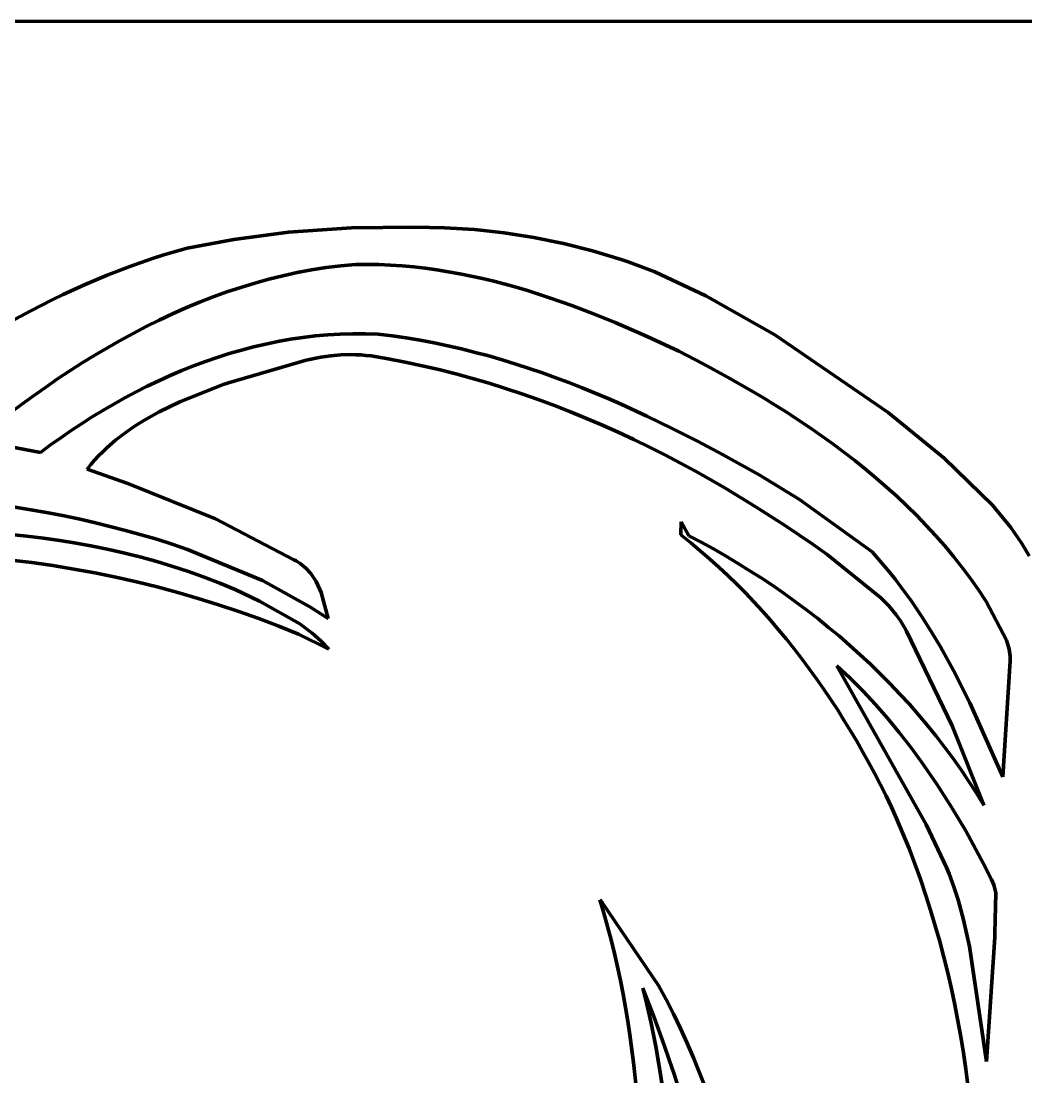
# Model space of a CAD drawing. Header units: millimetres. Extents: x 0 to 12, y 0 to 9.
# Drawn here: x 7.046 to 8.952, y 7.027 to 9.028 of the extents above; entities that cross this region are included whole.
import ezdxf

# ---------------------------------------------------------------- set-up
doc = ezdxf.new("R2010")
doc.units = ezdxf.units.MM
doc.layers.add('color#030303ff', color=7, linetype='CONTINUOUS', lineweight=100)
doc.layers.add('color#ffffffff', color=7, linetype='CONTINUOUS', lineweight=100)

msp = doc.modelspace()

# ---------------------------------------------------------------- linework, layer by layer
at = {"layer": 'color#030303ff'}
for p, q in [((7.4491, 8.6141), (7.5529, 8.6275)), ((7.5529, 8.6275), (7.6722, 8.6357)), ((7.6722, 8.6357), (7.7919, 8.6369)), ((7.7919, 8.6369), (7.8488, 8.6362)), ((7.8488, 8.6362), (7.9057, 8.6328)), ((7.9057, 8.6328), (7.9622, 8.6266)), ((7.9622, 8.6266), (8.0185, 8.6177)), ((7.3609, 8.5975), (7.4491, 8.6141)), ((8.0185, 8.6177), (8.0743, 8.6062)), ((8.0743, 8.6062), (8.1295, 8.5922)), ((7.3168, 8.5847), (7.3388, 8.5913)), ((7.3388, 8.5913), (7.3609, 8.5975)), ((8.1295, 8.5922), (8.184, 8.5758)), ((7.2519, 8.5627), (7.2734, 8.5704)), ((7.2734, 8.5704), (7.2951, 8.5778)), ((7.2951, 8.5778), (7.3168, 8.5847)), ((7.6801, 8.5665), (7.6522, 8.5639)), ((7.7023, 8.5666), (7.6801, 8.5665)), ((7.7245, 8.5662), (7.7023, 8.5666)), ((7.7466, 8.5652), (7.7245, 8.5662)), ((8.184, 8.5758), (8.1975, 8.5713)), ((8.1975, 8.5713), (8.2478, 8.5527)), ((7.1882, 8.5374), (7.2093, 8.5462)), ((7.2093, 8.5462), (7.2305, 8.5546)), ((7.2305, 8.5546), (7.2519, 8.5627)), ((7.5696, 8.5511), (7.5425, 8.5452)), ((7.5969, 8.5562), (7.5696, 8.5511)), ((7.6244, 8.5605), (7.5969, 8.5562)), ((7.6522, 8.5639), (7.6244, 8.5605)), ((7.7686, 8.5637), (7.7466, 8.5652)), ((7.7906, 8.5617), (7.7686, 8.5637)), ((7.8125, 8.5592), (7.7906, 8.5617)), ((7.8343, 8.5562), (7.8125, 8.5592)), ((7.8561, 8.5528), (7.8343, 8.5562)), ((7.8777, 8.5489), (7.8561, 8.5528)), ((7.8993, 8.5445), (7.8777, 8.5489)), ((8.2478, 8.5527), (8.3447, 8.5072)), ((7.1464, 8.519), (7.1672, 8.5284)), ((7.1672, 8.5284), (7.1882, 8.5374)), ((7.4889, 8.5312), (7.4624, 8.5231)), ((7.5156, 8.5386), (7.4889, 8.5312)), ((7.5425, 8.5452), (7.5156, 8.5386)), ((7.9209, 8.5398), (7.8993, 8.5445)), ((7.9423, 8.5347), (7.9209, 8.5398)), ((7.9637, 8.5291), (7.9423, 8.5347)), ((7.985, 8.5232), (7.9637, 8.5291)), ((7.1051, 8.4994), (7.1257, 8.5093)), ((7.1257, 8.5093), (7.1464, 8.519)), ((7.4361, 8.5144), (7.4101, 8.5049)), ((7.4624, 8.5231), (7.4361, 8.5144)), ((8.0062, 8.517), (7.985, 8.5232)), ((8.0273, 8.5104), (8.0062, 8.517)), ((8.0483, 8.5035), (8.0273, 8.5104)), ((8.3447, 8.5072), (8.4752, 8.4331)), ((7.0643, 8.4787), (7.1051, 8.4994)), ((7.3842, 8.4949), (7.3586, 8.4842)), ((7.4101, 8.5049), (7.3842, 8.4949)), ((8.0901, 8.4889), (8.0483, 8.5035)), ((8.1316, 8.4732), (8.0901, 8.4889)), ((7.024, 8.457), (7.0643, 8.4787)), ((7.3332, 8.4729), (7.308, 8.4611)), ((7.3586, 8.4842), (7.3332, 8.4729)), ((8.1726, 8.4565), (8.1316, 8.4732)), ((7.2831, 8.4488), (7.2584, 8.4359)), ((7.308, 8.4611), (7.2831, 8.4488)), ((8.2335, 8.43), (8.1726, 8.4565)), ((7.2584, 8.4359), (7.2339, 8.4225)), ((7.5566, 8.4247), (7.5801, 8.4282)), ((7.5801, 8.4282), (7.6037, 8.431)), ((7.6037, 8.431), (7.6275, 8.4332)), ((7.6275, 8.4332), (7.6513, 8.4346)), ((7.6513, 8.4346), (7.6752, 8.4352)), ((7.6752, 8.4352), (7.6991, 8.4352)), ((7.6991, 8.4352), (7.7231, 8.4343)), ((7.7231, 8.4343), (7.7498, 8.431)), ((7.7498, 8.431), (7.7763, 8.4272)), ((7.7763, 8.4272), (7.8027, 8.4227)), ((8.2934, 8.4022), (8.2335, 8.43)), ((8.4752, 8.4331), (8.6903, 8.2862)), ((7.2096, 8.4087), (7.1856, 8.3945)), ((7.2339, 8.4225), (7.2096, 8.4087)), ((7.4636, 8.4042), (7.4867, 8.4103)), ((7.4867, 8.4103), (7.5098, 8.4157)), ((7.5098, 8.4157), (7.5331, 8.4205)), ((7.5331, 8.4205), (7.5566, 8.4247)), ((7.8027, 8.4227), (7.829, 8.4178)), ((7.829, 8.4178), (7.8551, 8.4123)), ((7.8551, 8.4123), (7.8811, 8.4064)), ((7.8811, 8.4064), (7.907, 8.3999)), ((7.1856, 8.3945), (7.1618, 8.3798)), ((7.3954, 8.3825), (7.418, 8.3903)), ((7.418, 8.3903), (7.4407, 8.3975)), ((7.4407, 8.3975), (7.4636, 8.4042)), ((7.6146, 8.3906), (7.5866, 8.385)), ((7.6334, 8.3933), (7.6146, 8.3906)), ((7.6523, 8.395), (7.6334, 8.3933)), ((7.6713, 8.3956), (7.6523, 8.395)), ((7.6808, 8.3955), (7.6713, 8.3956)), ((7.6903, 8.395), (7.6808, 8.3955)), ((7.6999, 8.3942), (7.6903, 8.395)), ((7.7095, 8.393), (7.6999, 8.3942)), ((7.7419, 8.3875), (7.7095, 8.393)), ((7.7742, 8.3814), (7.7419, 8.3875)), ((7.907, 8.3999), (7.9328, 8.393)), ((7.9328, 8.393), (7.9585, 8.3856)), ((7.9585, 8.3856), (7.984, 8.3778)), ((8.3396, 8.3781), (8.2934, 8.4022)), ((7.1618, 8.3798), (7.1383, 8.3648)), ((7.3288, 8.3559), (7.3508, 8.3653)), ((7.3508, 8.3653), (7.373, 8.3741)), ((7.373, 8.3741), (7.3954, 8.3825)), ((7.5866, 8.385), (7.4394, 8.3424)), ((7.8063, 8.3746), (7.7742, 8.3814)), ((7.8383, 8.3672), (7.8063, 8.3746)), ((7.8701, 8.3592), (7.8383, 8.3672)), ((7.984, 8.3778), (8.0094, 8.3696)), ((8.0094, 8.3696), (8.0347, 8.361)), ((8.3857, 8.3531), (8.3396, 8.3781)), ((7.115, 8.3494), (7.092, 8.3336)), ((7.1383, 8.3648), (7.115, 8.3494)), ((7.2853, 8.3357), (7.3069, 8.346)), ((7.3069, 8.346), (7.3288, 8.3559)), ((7.9018, 8.3506), (7.8701, 8.3592)), ((7.9333, 8.3415), (7.9018, 8.3506)), ((8.0347, 8.361), (8.0599, 8.3519)), ((8.0599, 8.3519), (8.0849, 8.3425)), ((8.4312, 8.327), (8.3857, 8.3531)), ((7.092, 8.3336), (7.0692, 8.3176)), ((7.2639, 8.3249), (7.2853, 8.3357)), ((7.4291, 8.3388), (7.3472, 8.3064)), ((7.4394, 8.3424), (7.4291, 8.3388)), ((7.9646, 8.3317), (7.9333, 8.3415)), ((7.9957, 8.3214), (7.9646, 8.3317)), ((8.0849, 8.3425), (8.1098, 8.3328)), ((8.1098, 8.3328), (8.1346, 8.3227)), ((8.4538, 8.3136), (8.4312, 8.327)), ((7.0692, 8.3176), (7.0466, 8.3012)), ((7.2218, 8.302), (7.2428, 8.3137)), ((7.2428, 8.3137), (7.2639, 8.3249)), ((7.3472, 8.3064), (7.3076, 8.2871)), ((8.0266, 8.3105), (7.9957, 8.3214)), ((8.0574, 8.2991), (8.0266, 8.3105)), ((8.1346, 8.3227), (8.1593, 8.3122)), ((8.1593, 8.3122), (8.1838, 8.3015)), ((8.4763, 8.2998), (8.4538, 8.3136)), ((7.0466, 8.3012), (7.0243, 8.2847)), ((7.1807, 8.2775), (7.2011, 8.29)), ((7.2011, 8.29), (7.2218, 8.302)), ((7.3076, 8.2871), (7.2789, 8.2709)), ((8.0879, 8.2872), (8.0574, 8.2991)), ((8.1183, 8.2748), (8.0879, 8.2872)), ((8.1838, 8.3015), (8.2325, 8.2792)), ((8.4985, 8.2858), (8.4763, 8.2998)), ((8.5205, 8.2715), (8.4985, 8.2858)), ((8.6903, 8.2862), (8.7964, 8.1993)), ((7.1605, 8.2647), (7.1807, 8.2775)), ((7.2789, 8.2709), (7.2603, 8.2592)), ((8.1484, 8.2618), (8.1183, 8.2748)), ((8.2325, 8.2792), (8.2808, 8.2558)), ((8.5424, 8.2568), (8.5205, 8.2715)), ((7.121, 8.2381), (7.1406, 8.2516)), ((7.1406, 8.2516), (7.1605, 8.2647)), ((7.2424, 8.2466), (7.2251, 8.2332)), ((7.2603, 8.2592), (7.2424, 8.2466)), ((8.1784, 8.2484), (8.1484, 8.2618)), ((8.2082, 8.2345), (8.1784, 8.2484)), ((8.2808, 8.2558), (8.3285, 8.2315)), ((8.564, 8.2418), (8.5424, 8.2568)), ((6.959, 8.2336), (7.0826, 8.2102)), ((7.1016, 8.2243), (7.121, 8.2381)), ((7.2251, 8.2332), (7.2086, 8.2188)), ((8.2377, 8.2202), (8.2082, 8.2345)), ((8.3285, 8.2315), (8.3758, 8.2064)), ((8.5853, 8.2265), (8.564, 8.2418)), ((8.6063, 8.2108), (8.5853, 8.2265)), ((7.0826, 8.2102), (7.1016, 8.2243)), ((7.2006, 8.2113), (7.1929, 8.2035)), ((7.2086, 8.2188), (7.2006, 8.2113)), ((8.267, 8.2054), (8.2377, 8.2202)), ((8.2962, 8.1901), (8.267, 8.2054)), ((8.3758, 8.2064), (8.4457, 8.1676)), ((8.6271, 8.1948), (8.6063, 8.2108)), ((7.178, 8.1871), (7.171, 8.1785)), ((7.1853, 8.1954), (7.178, 8.1871)), ((7.1929, 8.2035), (7.1853, 8.1954)), ((8.3251, 8.1744), (8.2962, 8.1901)), ((8.6475, 8.1784), (8.6271, 8.1948)), ((8.7964, 8.1993), (8.8881, 8.1101)), ((7.171, 8.1785), (7.2481, 8.1513)), ((8.3537, 8.1584), (8.3251, 8.1744)), ((8.4457, 8.1676), (8.5221, 8.121)), ((8.6676, 8.1616), (8.6475, 8.1784)), ((7.2481, 8.1513), (7.4146, 8.0841)), ((8.3822, 8.1419), (8.3537, 8.1584)), ((8.6874, 8.1445), (8.6676, 8.1616)), ((8.4104, 8.125), (8.3822, 8.1419)), ((8.4383, 8.1078), (8.4104, 8.125)), ((8.7068, 8.127), (8.6874, 8.1445)), ((8.7258, 8.109), (8.7068, 8.127)), ((7.0641, 8.1017), (7.0338, 8.1067)), ((8.4661, 8.0902), (8.4383, 8.1078)), ((8.5221, 8.121), (8.6598, 8.0215)), ((8.7444, 8.0907), (8.7258, 8.109)), ((8.8881, 8.1101), (8.9228, 8.0677)), ((7.0943, 8.0963), (7.0641, 8.1017)), ((7.1244, 8.0904), (7.0943, 8.0963)), ((7.1545, 8.0841), (7.1244, 8.0904)), ((8.4935, 8.0723), (8.4661, 8.0902)), ((8.7625, 8.0719), (8.7444, 8.0907)), ((7.1844, 8.0773), (7.1545, 8.0841)), ((7.2143, 8.0701), (7.1844, 8.0773)), ((7.244, 8.0624), (7.2143, 8.0701)), ((7.4146, 8.0841), (7.5633, 8.0068)), ((8.2974, 8.0537), (8.298, 8.0788)), ((8.298, 8.0788), (8.3124, 8.0523)), ((8.5208, 8.054), (8.4935, 8.0723)), ((8.7802, 8.0527), (8.7625, 8.0719)), ((8.9228, 8.0677), (8.9436, 8.0377)), ((7.0256, 8.0544), (7.057, 8.0513)), ((7.057, 8.0513), (7.0882, 8.0476)), ((7.0882, 8.0476), (7.1194, 8.0432)), ((7.2736, 8.0542), (7.244, 8.0624)), ((7.3031, 8.0455), (7.2736, 8.0542)), ((7.3325, 8.0363), (7.3031, 8.0455)), ((8.3158, 8.0391), (8.2974, 8.0537)), ((8.3124, 8.0523), (8.3357, 8.04)), ((8.5478, 8.0354), (8.5208, 8.054)), ((8.7975, 8.033), (8.7802, 8.0527)), ((7.1194, 8.0432), (7.1504, 8.0382)), ((7.1504, 8.0382), (7.1813, 8.0326)), ((7.1813, 8.0326), (7.2121, 8.0262)), ((7.2121, 8.0262), (7.2428, 8.0192)), ((7.3617, 8.0265), (7.3325, 8.0363)), ((7.5038, 7.9673), (7.3617, 8.0265)), ((8.3339, 8.024), (8.3158, 8.0391)), ((8.3357, 8.04), (8.3588, 8.0272)), ((8.3588, 8.0272), (8.3818, 8.0141)), ((8.5745, 8.0165), (8.5478, 8.0354)), ((8.8142, 8.0129), (8.7975, 8.033)), ((8.9436, 8.0377), (8.9577, 8.0142)), ((7.0663, 8.0013), (7.0262, 8.0061)), ((7.2428, 8.0192), (7.2733, 8.0116)), ((7.2733, 8.0116), (7.3036, 8.0032)), ((7.5633, 8.0068), (7.5675, 8.0045)), ((8.3517, 8.0086), (8.3339, 8.024)), ((8.3691, 7.9929), (8.3517, 8.0086)), ((8.3818, 8.0141), (8.4045, 8.0006)), ((8.6766, 7.9347), (8.5745, 8.0165)), ((8.6598, 8.0215), (8.6712, 8.0087)), ((8.6712, 8.0087), (8.6824, 7.9958)), ((8.8305, 7.9923), (8.8142, 8.0129)), ((7.1063, 7.9956), (7.0663, 8.0013)), ((7.1462, 7.9892), (7.1063, 7.9956)), ((7.1859, 7.9819), (7.1462, 7.9892)), ((7.3036, 8.0032), (7.3337, 7.9941)), ((7.3337, 7.9941), (7.3636, 7.9842)), ((7.5675, 8.0045), (7.5753, 7.9994)), ((7.5753, 7.9994), (7.5859, 7.9906)), ((7.5859, 7.9906), (7.5951, 7.9805)), ((8.3863, 7.9769), (8.3691, 7.9929)), ((8.4045, 8.0006), (8.427, 7.9867)), ((8.427, 7.9867), (8.4493, 7.9724)), ((8.6824, 7.9958), (8.6934, 7.9826)), ((8.8462, 7.9713), (8.8305, 7.9923)), ((7.2255, 7.9738), (7.1859, 7.9819)), ((7.2649, 7.9649), (7.2255, 7.9738)), ((7.3636, 7.9842), (7.3933, 7.9736)), ((7.3933, 7.9736), (7.4228, 7.9623)), ((7.5937, 7.9178), (7.5038, 7.9673)), ((7.5951, 7.9805), (7.6053, 7.9654)), ((7.6053, 7.9654), (7.6153, 7.9446)), ((8.4031, 7.9605), (8.3863, 7.9769)), ((8.4493, 7.9724), (8.4713, 7.9577)), ((8.6934, 7.9826), (8.704, 7.9692)), ((8.704, 7.9692), (8.7144, 7.9557)), ((8.8614, 7.9498), (8.8462, 7.9713)), ((7.3041, 7.9552), (7.2649, 7.9649)), ((7.3432, 7.9447), (7.3041, 7.9552)), ((7.4228, 7.9623), (7.452, 7.9502)), ((7.452, 7.9502), (7.4981, 7.9282)), ((8.4196, 7.9438), (8.4031, 7.9605)), ((8.4713, 7.9577), (8.4931, 7.9426)), ((8.7144, 7.9557), (8.7345, 7.9281)), ((8.876, 7.9278), (8.8614, 7.9498)), ((7.382, 7.9335), (7.3432, 7.9447)), ((7.4205, 7.9215), (7.382, 7.9335)), ((7.4981, 7.9282), (7.5746, 7.8852)), ((7.6153, 7.9446), (7.6282, 7.8955)), ((8.4358, 7.9268), (8.4196, 7.9438)), ((8.4517, 7.9096), (8.4358, 7.9268)), ((8.4931, 7.9426), (8.5146, 7.9272)), ((8.5146, 7.9272), (8.5358, 7.9114)), ((8.6917, 7.9192), (8.6766, 7.9347)), ((8.7345, 7.9281), (8.7536, 7.8998)), ((8.9146, 7.8545), (8.876, 7.9278)), ((7.4588, 7.9087), (7.4205, 7.9215)), ((7.4969, 7.8952), (7.4588, 7.9087)), ((7.6282, 7.8955), (7.5937, 7.9178)), ((8.4673, 7.892), (8.4517, 7.9096)), ((8.5358, 7.9114), (8.5568, 7.8952)), ((8.7056, 7.9026), (8.6917, 7.9192)), ((7.5346, 7.8809), (7.4969, 7.8952)), ((7.5746, 7.8852), (7.598, 7.8678)), ((8.4826, 7.8742), (8.4673, 7.892)), ((8.5568, 7.8952), (8.5774, 7.8786)), ((8.7139, 7.8907), (8.7056, 7.9026)), ((8.7215, 7.8782), (8.7139, 7.8907)), ((8.7536, 7.8998), (8.7719, 7.871)), ((7.5721, 7.8659), (7.5346, 7.8809)), ((7.6295, 7.8374), (7.5721, 7.8659)), ((7.598, 7.8678), (7.6143, 7.8533)), ((8.4976, 7.8561), (8.4826, 7.8742)), ((8.5774, 7.8786), (8.5978, 7.8617)), ((8.725, 7.8716), (8.7215, 7.8782)), ((8.8119, 7.6922), (8.725, 7.8716)), ((8.7719, 7.871), (8.7894, 7.8416)), ((7.6143, 7.8533), (7.6295, 7.8374)), ((8.5122, 7.8378), (8.4976, 7.8561)), ((8.5978, 7.8617), (8.6178, 7.8443)), ((8.9198, 7.8372), (8.9146, 7.8545)), ((8.5266, 7.8192), (8.5122, 7.8378)), ((8.6178, 7.8443), (8.6375, 7.8266)), ((8.6375, 7.8266), (8.6568, 7.8086)), ((8.7894, 7.8416), (8.8142, 7.7968)), ((8.9218, 7.8238), (8.9198, 7.8372)), ((8.5407, 7.8003), (8.5266, 7.8192)), ((8.5929, 7.806), (8.7624, 7.5047)), ((8.6183, 7.7822), (8.5929, 7.806)), ((8.6568, 7.8086), (8.6758, 7.7902)), ((8.9078, 7.5953), (8.921, 7.8053)), ((8.921, 7.8053), (8.9219, 7.8146)), ((8.9219, 7.8146), (8.9218, 7.8238)), ((8.5544, 7.7813), (8.5407, 7.8003)), ((8.6758, 7.7902), (8.6944, 7.7714)), ((8.8142, 7.7968), (8.8451, 7.7357)), ((8.5679, 7.762), (8.5544, 7.7813)), ((8.6427, 7.7577), (8.6183, 7.7822)), ((8.6944, 7.7714), (8.7127, 7.7523)), ((8.5811, 7.7425), (8.5679, 7.762)), ((8.6664, 7.7324), (8.6427, 7.7577)), ((8.7127, 7.7523), (8.7305, 7.7328)), ((8.5939, 7.7228), (8.5811, 7.7425)), ((8.6893, 7.7063), (8.6664, 7.7324)), ((8.7305, 7.7328), (8.7479, 7.7129)), ((8.8451, 7.7357), (8.9078, 7.5953)), ((8.6065, 7.7029), (8.5939, 7.7228)), ((8.7113, 7.6796), (8.6893, 7.7063)), ((8.7479, 7.7129), (8.765, 7.6927)), ((8.6188, 7.6828), (8.6065, 7.7029)), ((8.765, 7.6927), (8.7816, 7.6721)), ((8.8715, 7.5415), (8.8119, 7.6922)), ((8.6307, 7.6626), (8.6188, 7.6828)), ((8.7326, 7.6523), (8.7113, 7.6796)), ((8.7816, 7.6721), (8.7977, 7.6512)), ((8.6424, 7.6422), (8.6307, 7.6626)), ((8.7532, 7.6244), (8.7326, 7.6523)), ((8.7977, 7.6512), (8.8134, 7.63)), ((8.6538, 7.6216), (8.6424, 7.6422)), ((8.8134, 7.63), (8.8287, 7.6084)), ((8.6649, 7.6009), (8.6538, 7.6216)), ((8.7828, 7.5815), (8.7532, 7.6244)), ((8.8287, 7.6084), (8.8435, 7.5864)), ((8.6757, 7.58), (8.6649, 7.6009)), ((8.8435, 7.5864), (8.8577, 7.5641)), ((8.6862, 7.559), (8.6757, 7.58)), ((8.8107, 7.5376), (8.7828, 7.5815)), ((8.6964, 7.5379), (8.6862, 7.559)), ((8.8577, 7.5641), (8.8715, 7.5415)), ((8.7063, 7.5166), (8.6964, 7.5379)), ((8.8373, 7.4928), (8.8107, 7.5376)), ((8.7184, 7.4881), (8.7063, 7.5166)), ((8.7624, 7.5047), (8.8012, 7.4233)), ((8.7299, 7.4594), (8.7184, 7.4881)), ((8.8705, 7.4319), (8.8373, 7.4928)), ((8.7409, 7.4305), (8.7299, 7.4594)), ((8.7514, 7.4014), (8.7409, 7.4305)), ((8.8862, 7.401), (8.8705, 7.4319)), ((8.8012, 7.4233), (8.806, 7.4112)), ((8.806, 7.4112), (8.8148, 7.3867)), ((8.7613, 7.3721), (8.7514, 7.4014)), ((8.8148, 7.3867), (8.8228, 7.362)), ((8.891, 7.3904), (8.8862, 7.401)), ((8.8947, 7.3757), (8.891, 7.3904)), ((8.7708, 7.3427), (8.7613, 7.3721)), ((8.8928, 7.2988), (8.8947, 7.3757)), ((8.1511, 7.3367), (8.1434, 7.3619)), ((8.1434, 7.3619), (8.148, 7.3569)), ((8.148, 7.3569), (8.2547, 7.1999)), ((8.8228, 7.362), (8.8332, 7.3245)), ((8.1583, 7.3114), (8.1511, 7.3367)), ((8.7797, 7.3131), (8.7708, 7.3427)), ((8.165, 7.2861), (8.1583, 7.3114)), ((8.7881, 7.2834), (8.7797, 7.3131)), ((8.8332, 7.3245), (8.8447, 7.2739)), ((8.1712, 7.2606), (8.165, 7.2861)), ((8.8769, 7.0554), (8.8928, 7.2912)), ((8.8928, 7.2912), (8.8928, 7.2988)), ((8.796, 7.2535), (8.7881, 7.2834)), ((8.8447, 7.2739), (8.8769, 7.0554)), ((8.177, 7.235), (8.1712, 7.2606)), ((8.8034, 7.2235), (8.796, 7.2535)), ((8.1824, 7.2094), (8.177, 7.235)), ((8.1875, 7.1836), (8.1824, 7.2094)), ((8.8103, 7.1934), (8.8034, 7.2235)), ((8.2253, 7.1949), (8.2307, 7.1728)), ((8.246, 7.141), (8.2253, 7.1949)), ((8.2547, 7.1999), (8.2692, 7.173)), ((8.8167, 7.1632), (8.8103, 7.1934)), ((8.1921, 7.1578), (8.1875, 7.1836)), ((8.2307, 7.1728), (8.2406, 7.1285)), ((8.2692, 7.173), (8.2831, 7.1458)), ((8.1964, 7.132), (8.1921, 7.1578)), ((8.2831, 7.1458), (8.2964, 7.1182)), ((8.8227, 7.1329), (8.8167, 7.1632)), ((8.2003, 7.1061), (8.1964, 7.132)), ((8.2406, 7.1285), (8.2496, 7.0839)), ((8.2657, 7.0865), (8.246, 7.141)), ((8.8281, 7.1025), (8.8227, 7.1329)), ((8.2073, 7.0541), (8.2003, 7.1061)), ((8.2964, 7.1182), (8.3091, 7.0904)), ((8.2751, 7.0591), (8.2657, 7.0865)), ((8.3091, 7.0904), (8.3213, 7.0624)), ((8.8331, 7.072), (8.8281, 7.1025)), ((8.2496, 7.0839), (8.2575, 7.0392)), ((8.8377, 7.0414), (8.8331, 7.072)), ((8.2131, 7.0019), (8.2073, 7.0541)), ((8.2842, 7.0315), (8.2751, 7.0591)), ((8.3213, 7.0624), (8.3328, 7.0341)), ((8.2575, 7.0392), (8.2644, 6.9944)), ((8.293, 7.0039), (8.2842, 7.0315)), ((8.3328, 7.0341), (8.3438, 7.0056)), ((8.8417, 7.0107), (8.8377, 7.0414))]:
    msp.add_line(p, q, dxfattribs=at)
at = {"layer": 'color#ffffffff'}
for p, q in [((0, 9.0278), (12.0278, 9.0278)), ((7.5529, 8.6275), (7.4491, 8.6141)), ((7.6722, 8.6357), (7.5529, 8.6275)), ((7.7919, 8.6369), (7.6722, 8.6357)), ((7.8488, 8.6362), (7.7919, 8.6369)), ((7.9057, 8.6328), (7.8488, 8.6362)), ((7.9622, 8.6266), (7.9057, 8.6328)), ((8.0185, 8.6177), (7.9622, 8.6266)), ((7.4491, 8.6141), (7.3609, 8.5975)), ((8.0743, 8.6062), (8.0185, 8.6177)), ((8.1295, 8.5922), (8.0743, 8.6062)), ((7.3388, 8.5913), (7.3168, 8.5847)), ((7.3609, 8.5975), (7.3388, 8.5913)), ((8.184, 8.5758), (8.1295, 8.5922)), ((7.2734, 8.5704), (7.2519, 8.5627)), ((7.2951, 8.5778), (7.2734, 8.5704)), ((7.3168, 8.5847), (7.2951, 8.5778)), ((7.6522, 8.5639), (7.6801, 8.5665)), ((7.6801, 8.5665), (7.7023, 8.5666)), ((7.7023, 8.5666), (7.7245, 8.5662)), ((7.7245, 8.5662), (7.7466, 8.5652)), ((8.1975, 8.5713), (8.184, 8.5758)), ((8.2478, 8.5527), (8.1975, 8.5713)), ((7.2093, 8.5462), (7.1882, 8.5374)), ((7.2305, 8.5546), (7.2093, 8.5462)), ((7.2519, 8.5627), (7.2305, 8.5546)), ((7.5425, 8.5452), (7.5696, 8.5511)), ((7.5696, 8.5511), (7.5969, 8.5562)), ((7.5969, 8.5562), (7.6244, 8.5605)), ((7.6244, 8.5605), (7.6522, 8.5639)), ((7.7466, 8.5652), (7.7686, 8.5637)), ((7.7686, 8.5637), (7.7906, 8.5617)), ((7.7906, 8.5617), (7.8125, 8.5592)), ((7.8125, 8.5592), (7.8343, 8.5562)), ((7.8343, 8.5562), (7.8561, 8.5528)), ((7.8561, 8.5528), (7.8777, 8.5489)), ((7.8777, 8.5489), (7.8993, 8.5445)), ((8.3447, 8.5072), (8.2478, 8.5527)), ((7.1672, 8.5284), (7.1464, 8.519)), ((7.1882, 8.5374), (7.1672, 8.5284)), ((7.4624, 8.5231), (7.4889, 8.5312)), ((7.4889, 8.5312), (7.5156, 8.5386)), ((7.5156, 8.5386), (7.5425, 8.5452)), ((7.8993, 8.5445), (7.9209, 8.5398)), ((7.9209, 8.5398), (7.9423, 8.5347)), ((7.9423, 8.5347), (7.9637, 8.5291)), ((7.9637, 8.5291), (7.985, 8.5232)), ((7.1257, 8.5093), (7.1051, 8.4994)), ((7.1464, 8.519), (7.1257, 8.5093)), ((7.4101, 8.5049), (7.4361, 8.5144)), ((7.4361, 8.5144), (7.4624, 8.5231)), ((7.985, 8.5232), (8.0062, 8.517)), ((8.0062, 8.517), (8.0273, 8.5104)), ((8.0273, 8.5104), (8.0483, 8.5035)), ((8.4752, 8.4331), (8.3447, 8.5072)), ((7.1051, 8.4994), (7.0643, 8.4787)), ((7.3586, 8.4842), (7.3842, 8.4949)), ((7.3842, 8.4949), (7.4101, 8.5049)), ((8.0483, 8.5035), (8.0901, 8.4889)), ((8.0901, 8.4889), (8.1316, 8.4732)), ((7.0643, 8.4787), (7.024, 8.457)), ((7.308, 8.4611), (7.3332, 8.4729)), ((7.3332, 8.4729), (7.3586, 8.4842)), ((8.1316, 8.4732), (8.1726, 8.4565)), ((7.2584, 8.4359), (7.2831, 8.4488)), ((7.2831, 8.4488), (7.308, 8.4611)), ((8.1726, 8.4565), (8.2335, 8.43)), ((7.2339, 8.4225), (7.2584, 8.4359)), ((7.5801, 8.4282), (7.5566, 8.4247)), ((7.6037, 8.431), (7.5801, 8.4282)), ((7.6275, 8.4332), (7.6037, 8.431)), ((7.6513, 8.4346), (7.6275, 8.4332)), ((7.6752, 8.4352), (7.6513, 8.4346)), ((7.6991, 8.4352), (7.6752, 8.4352)), ((7.7231, 8.4343), (7.6991, 8.4352)), ((7.7498, 8.431), (7.7231, 8.4343)), ((7.7763, 8.4272), (7.7498, 8.431)), ((7.8027, 8.4227), (7.7763, 8.4272)), ((8.2335, 8.43), (8.2934, 8.4022)), ((8.6903, 8.2862), (8.4752, 8.4331)), ((7.1856, 8.3945), (7.2096, 8.4087)), ((7.2096, 8.4087), (7.2339, 8.4225)), ((7.4867, 8.4103), (7.4636, 8.4042)), ((7.5098, 8.4157), (7.4867, 8.4103)), ((7.5331, 8.4205), (7.5098, 8.4157)), ((7.5566, 8.4247), (7.5331, 8.4205)), ((7.829, 8.4178), (7.8027, 8.4227)), ((7.8551, 8.4123), (7.829, 8.4178)), ((7.8811, 8.4064), (7.8551, 8.4123)), ((7.907, 8.3999), (7.8811, 8.4064)), ((7.1618, 8.3798), (7.1856, 8.3945)), ((7.418, 8.3903), (7.3954, 8.3825)), ((7.4407, 8.3975), (7.418, 8.3903)), ((7.4636, 8.4042), (7.4407, 8.3975)), ((7.5866, 8.385), (7.6146, 8.3906)), ((7.6146, 8.3906), (7.6334, 8.3933)), ((7.6334, 8.3933), (7.6523, 8.395)), ((7.6523, 8.395), (7.6713, 8.3956)), ((7.6713, 8.3956), (7.6808, 8.3955)), ((7.6808, 8.3955), (7.6903, 8.395)), ((7.6903, 8.395), (7.6999, 8.3942)), ((7.6999, 8.3942), (7.7095, 8.393)), ((7.7095, 8.393), (7.7419, 8.3875)), ((7.7419, 8.3875), (7.7742, 8.3814)), ((7.9328, 8.393), (7.907, 8.3999)), ((7.9585, 8.3856), (7.9328, 8.393)), ((7.984, 8.3778), (7.9585, 8.3856)), ((8.2934, 8.4022), (8.3396, 8.3781)), ((7.1383, 8.3648), (7.1618, 8.3798)), ((7.3508, 8.3653), (7.3288, 8.3559)), ((7.373, 8.3741), (7.3508, 8.3653)), ((7.3954, 8.3825), (7.373, 8.3741)), ((7.4394, 8.3424), (7.5866, 8.385)), ((7.7742, 8.3814), (7.8063, 8.3746)), ((7.8063, 8.3746), (7.8383, 8.3672)), ((7.8383, 8.3672), (7.8701, 8.3592)), ((8.0094, 8.3696), (7.984, 8.3778)), ((8.0347, 8.361), (8.0094, 8.3696)), ((8.3396, 8.3781), (8.3857, 8.3531)), ((7.092, 8.3336), (7.115, 8.3494)), ((7.115, 8.3494), (7.1383, 8.3648)), ((7.3069, 8.346), (7.2853, 8.3357)), ((7.3288, 8.3559), (7.3069, 8.346)), ((7.8701, 8.3592), (7.9018, 8.3506)), ((7.9018, 8.3506), (7.9333, 8.3415)), ((8.0599, 8.3519), (8.0347, 8.361)), ((8.0849, 8.3425), (8.0599, 8.3519)), ((8.3857, 8.3531), (8.4312, 8.327)), ((7.0692, 8.3176), (7.092, 8.3336)), ((7.2853, 8.3357), (7.2639, 8.3249)), ((7.3472, 8.3064), (7.4291, 8.3388)), ((7.4291, 8.3388), (7.4394, 8.3424)), ((7.9333, 8.3415), (7.9646, 8.3317)), ((7.9646, 8.3317), (7.9957, 8.3214)), ((8.1098, 8.3328), (8.0849, 8.3425)), ((8.1346, 8.3227), (8.1098, 8.3328)), ((8.4312, 8.327), (8.4538, 8.3136)), ((7.0466, 8.3012), (7.0692, 8.3176)), ((7.2428, 8.3137), (7.2218, 8.302)), ((7.2639, 8.3249), (7.2428, 8.3137)), ((7.3076, 8.2871), (7.3472, 8.3064)), ((7.9957, 8.3214), (8.0266, 8.3105)), ((8.0266, 8.3105), (8.0574, 8.2991)), ((8.1593, 8.3122), (8.1346, 8.3227)), ((8.1838, 8.3015), (8.1593, 8.3122)), ((8.4538, 8.3136), (8.4763, 8.2998)), ((7.0243, 8.2847), (7.0466, 8.3012)), ((7.2011, 8.29), (7.1807, 8.2775)), ((7.2218, 8.302), (7.2011, 8.29)), ((7.2789, 8.2709), (7.3076, 8.2871)), ((8.0574, 8.2991), (8.0879, 8.2872)), ((8.0879, 8.2872), (8.1183, 8.2748)), ((8.2325, 8.2792), (8.1838, 8.3015)), ((8.4763, 8.2998), (8.4985, 8.2858)), ((8.4985, 8.2858), (8.5205, 8.2715)), ((8.7964, 8.1993), (8.6903, 8.2862)), ((7.1807, 8.2775), (7.1605, 8.2647)), ((7.2603, 8.2592), (7.2789, 8.2709)), ((8.1183, 8.2748), (8.1484, 8.2618)), ((8.2808, 8.2558), (8.2325, 8.2792)), ((8.5205, 8.2715), (8.5424, 8.2568)), ((7.1406, 8.2516), (7.121, 8.2381)), ((7.1605, 8.2647), (7.1406, 8.2516)), ((7.2251, 8.2332), (7.2424, 8.2466)), ((7.2424, 8.2466), (7.2603, 8.2592)), ((8.1484, 8.2618), (8.1784, 8.2484)), ((8.1784, 8.2484), (8.2082, 8.2345)), ((8.3285, 8.2315), (8.2808, 8.2558)), ((8.5424, 8.2568), (8.564, 8.2418)), ((7.0826, 8.2102), (6.959, 8.2336)), ((7.121, 8.2381), (7.1016, 8.2243)), ((7.2086, 8.2188), (7.2251, 8.2332)), ((8.2082, 8.2345), (8.2377, 8.2202)), ((8.3758, 8.2064), (8.3285, 8.2315)), ((8.564, 8.2418), (8.5853, 8.2265)), ((8.5853, 8.2265), (8.6063, 8.2108)), ((7.1016, 8.2243), (7.0826, 8.2102)), ((7.1929, 8.2035), (7.2006, 8.2113)), ((7.2006, 8.2113), (7.2086, 8.2188)), ((8.2377, 8.2202), (8.267, 8.2054)), ((8.267, 8.2054), (8.2962, 8.1901)), ((8.4457, 8.1676), (8.3758, 8.2064)), ((8.6063, 8.2108), (8.6271, 8.1948)), ((7.171, 8.1785), (7.178, 8.1871)), ((7.178, 8.1871), (7.1853, 8.1954)), ((7.1853, 8.1954), (7.1929, 8.2035)), ((8.2962, 8.1901), (8.3251, 8.1744)), ((8.6271, 8.1948), (8.6475, 8.1784)), ((8.8881, 8.1101), (8.7964, 8.1993)), ((7.2481, 8.1513), (7.171, 8.1785)), ((8.3251, 8.1744), (8.3537, 8.1584)), ((8.5221, 8.121), (8.4457, 8.1676)), ((8.6475, 8.1784), (8.6676, 8.1616)), ((7.4146, 8.0841), (7.2481, 8.1513)), ((8.3537, 8.1584), (8.3822, 8.1419)), ((8.6676, 8.1616), (8.6874, 8.1445)), ((8.3822, 8.1419), (8.4104, 8.125)), ((8.4104, 8.125), (8.4383, 8.1078)), ((8.6874, 8.1445), (8.7068, 8.127)), ((8.7068, 8.127), (8.7258, 8.109)), ((7.0338, 8.1067), (7.0641, 8.1017)), ((8.4383, 8.1078), (8.4661, 8.0902)), ((8.6598, 8.0215), (8.5221, 8.121)), ((8.7258, 8.109), (8.7444, 8.0907)), ((8.9228, 8.0677), (8.8881, 8.1101)), ((7.0641, 8.1017), (7.0943, 8.0963)), ((7.0943, 8.0963), (7.1244, 8.0904)), ((7.1244, 8.0904), (7.1545, 8.0841)), ((8.4661, 8.0902), (8.4935, 8.0723)), ((8.7444, 8.0907), (8.7625, 8.0719)), ((7.1545, 8.0841), (7.1844, 8.0773)), ((7.1844, 8.0773), (7.2143, 8.0701)), ((7.2143, 8.0701), (7.244, 8.0624)), ((7.5633, 8.0068), (7.4146, 8.0841)), ((8.298, 8.0788), (8.2974, 8.0537)), ((8.3124, 8.0523), (8.298, 8.0788)), ((8.4935, 8.0723), (8.5208, 8.054)), ((8.7625, 8.0719), (8.7802, 8.0527)), ((8.9436, 8.0377), (8.9228, 8.0677)), ((7.057, 8.0513), (7.0256, 8.0544)), ((7.0882, 8.0476), (7.057, 8.0513)), ((7.1194, 8.0432), (7.0882, 8.0476)), ((7.244, 8.0624), (7.2736, 8.0542)), ((7.2736, 8.0542), (7.3031, 8.0455)), ((7.3031, 8.0455), (7.3325, 8.0363)), ((8.2974, 8.0537), (8.3158, 8.0391)), ((8.3357, 8.04), (8.3124, 8.0523)), ((8.5208, 8.054), (8.5478, 8.0354)), ((8.7802, 8.0527), (8.7975, 8.033)), ((7.1504, 8.0382), (7.1194, 8.0432)), ((7.1813, 8.0326), (7.1504, 8.0382)), ((7.2121, 8.0262), (7.1813, 8.0326)), ((7.2428, 8.0192), (7.2121, 8.0262)), ((7.3325, 8.0363), (7.3617, 8.0265)), ((7.3617, 8.0265), (7.5038, 7.9673)), ((8.3158, 8.0391), (8.3339, 8.024)), ((8.3588, 8.0272), (8.3357, 8.04)), ((8.3818, 8.0141), (8.3588, 8.0272)), ((8.5478, 8.0354), (8.5745, 8.0165)), ((8.7975, 8.033), (8.8142, 8.0129)), ((8.9577, 8.0142), (8.9436, 8.0377)), ((7.0262, 8.0061), (7.0663, 8.0013)), ((7.2733, 8.0116), (7.2428, 8.0192)), ((7.3036, 8.0032), (7.2733, 8.0116)), ((7.5675, 8.0045), (7.5633, 8.0068)), ((8.3339, 8.024), (8.3517, 8.0086)), ((8.3517, 8.0086), (8.3691, 7.9929)), ((8.4045, 8.0006), (8.3818, 8.0141)), ((8.5745, 8.0165), (8.6766, 7.9347)), ((8.6712, 8.0087), (8.6598, 8.0215)), ((8.6824, 7.9958), (8.6712, 8.0087)), ((8.8142, 8.0129), (8.8305, 7.9923)), ((7.0663, 8.0013), (7.1063, 7.9956)), ((7.1063, 7.9956), (7.1462, 7.9892)), ((7.1462, 7.9892), (7.1859, 7.9819)), ((7.3337, 7.9941), (7.3036, 8.0032)), ((7.3636, 7.9842), (7.3337, 7.9941)), ((7.5753, 7.9994), (7.5675, 8.0045)), ((7.5859, 7.9906), (7.5753, 7.9994)), ((7.5951, 7.9805), (7.5859, 7.9906)), ((8.3691, 7.9929), (8.3863, 7.9769)), ((8.427, 7.9867), (8.4045, 8.0006)), ((8.4493, 7.9724), (8.427, 7.9867)), ((8.6934, 7.9826), (8.6824, 7.9958)), ((8.8305, 7.9923), (8.8462, 7.9713)), ((7.1859, 7.9819), (7.2255, 7.9738)), ((7.2255, 7.9738), (7.2649, 7.9649)), ((7.3933, 7.9736), (7.3636, 7.9842)), ((7.4228, 7.9623), (7.3933, 7.9736)), ((7.5038, 7.9673), (7.5937, 7.9178)), ((7.6053, 7.9654), (7.5951, 7.9805)), ((7.6153, 7.9446), (7.6053, 7.9654)), ((8.3863, 7.9769), (8.4031, 7.9605)), ((8.4713, 7.9577), (8.4493, 7.9724)), ((8.704, 7.9692), (8.6934, 7.9826)), ((8.7144, 7.9557), (8.704, 7.9692)), ((8.8462, 7.9713), (8.8614, 7.9498)), ((7.2649, 7.9649), (7.3041, 7.9552)), ((7.3041, 7.9552), (7.3432, 7.9447)), ((7.452, 7.9502), (7.4228, 7.9623)), ((7.4981, 7.9282), (7.452, 7.9502)), ((8.4031, 7.9605), (8.4196, 7.9438)), ((8.4931, 7.9426), (8.4713, 7.9577)), ((8.7345, 7.9281), (8.7144, 7.9557)), ((8.8614, 7.9498), (8.876, 7.9278)), ((7.3432, 7.9447), (7.382, 7.9335)), ((7.382, 7.9335), (7.4205, 7.9215)), ((7.5746, 7.8852), (7.4981, 7.9282)), ((7.6282, 7.8955), (7.6153, 7.9446)), ((8.4196, 7.9438), (8.4358, 7.9268)), ((8.4358, 7.9268), (8.4517, 7.9096)), ((8.5146, 7.9272), (8.4931, 7.9426)), ((8.5358, 7.9114), (8.5146, 7.9272)), ((8.6766, 7.9347), (8.6917, 7.9192)), ((8.7536, 7.8998), (8.7345, 7.9281)), ((8.876, 7.9278), (8.9146, 7.8545)), ((7.4205, 7.9215), (7.4588, 7.9087)), ((7.4588, 7.9087), (7.4969, 7.8952)), ((7.5937, 7.9178), (7.6282, 7.8955)), ((8.4517, 7.9096), (8.4673, 7.892)), ((8.5568, 7.8952), (8.5358, 7.9114)), ((8.6917, 7.9192), (8.7056, 7.9026)), ((7.4969, 7.8952), (7.5346, 7.8809)), ((7.598, 7.8678), (7.5746, 7.8852)), ((8.4673, 7.892), (8.4826, 7.8742)), ((8.5774, 7.8786), (8.5568, 7.8952)), ((8.7056, 7.9026), (8.7139, 7.8907)), ((8.7139, 7.8907), (8.7215, 7.8782)), ((8.7719, 7.871), (8.7536, 7.8998)), ((7.5346, 7.8809), (7.5721, 7.8659)), ((7.5721, 7.8659), (7.6295, 7.8374)), ((7.6143, 7.8533), (7.598, 7.8678)), ((8.4826, 7.8742), (8.4976, 7.8561)), ((8.5978, 7.8617), (8.5774, 7.8786)), ((8.7215, 7.8782), (8.725, 7.8716)), ((8.725, 7.8716), (8.8119, 7.6922)), ((8.7894, 7.8416), (8.7719, 7.871)), ((7.6295, 7.8374), (7.6143, 7.8533)), ((8.4976, 7.8561), (8.5122, 7.8378)), ((8.6178, 7.8443), (8.5978, 7.8617)), ((8.9146, 7.8545), (8.9198, 7.8372)), ((8.5122, 7.8378), (8.5266, 7.8192)), ((8.6375, 7.8266), (8.6178, 7.8443)), ((8.6568, 7.8086), (8.6375, 7.8266)), ((8.8142, 7.7968), (8.7894, 7.8416)), ((8.9198, 7.8372), (8.9218, 7.8238)), ((8.5266, 7.8192), (8.5407, 7.8003)), ((8.5929, 7.806), (8.6183, 7.7822)), ((8.7624, 7.5047), (8.5929, 7.806)), ((8.6758, 7.7902), (8.6568, 7.8086)), ((8.921, 7.8053), (8.9078, 7.5953)), ((8.9219, 7.8146), (8.921, 7.8053)), ((8.9218, 7.8238), (8.9219, 7.8146)), ((8.5407, 7.8003), (8.5544, 7.7813)), ((8.6944, 7.7714), (8.6758, 7.7902)), ((8.8451, 7.7357), (8.8142, 7.7968)), ((8.5544, 7.7813), (8.5679, 7.762)), ((8.6183, 7.7822), (8.6427, 7.7577)), ((8.7127, 7.7523), (8.6944, 7.7714)), ((8.5679, 7.762), (8.5811, 7.7425)), ((8.6427, 7.7577), (8.6664, 7.7324)), ((8.7305, 7.7328), (8.7127, 7.7523)), ((8.5811, 7.7425), (8.5939, 7.7228)), ((8.6664, 7.7324), (8.6893, 7.7063)), ((8.7479, 7.7129), (8.7305, 7.7328)), ((8.9078, 7.5953), (8.8451, 7.7357)), ((8.5939, 7.7228), (8.6065, 7.7029)), ((8.6893, 7.7063), (8.7113, 7.6796)), ((8.765, 7.6927), (8.7479, 7.7129)), ((8.6065, 7.7029), (8.6188, 7.6828)), ((8.7816, 7.6721), (8.765, 7.6927)), ((8.8119, 7.6922), (8.8715, 7.5415)), ((8.6188, 7.6828), (8.6307, 7.6626)), ((8.7113, 7.6796), (8.7326, 7.6523)), ((8.7977, 7.6512), (8.7816, 7.6721)), ((8.6307, 7.6626), (8.6424, 7.6422)), ((8.7326, 7.6523), (8.7532, 7.6244)), ((8.8134, 7.63), (8.7977, 7.6512)), ((8.6424, 7.6422), (8.6538, 7.6216)), ((8.8287, 7.6084), (8.8134, 7.63)), ((8.6538, 7.6216), (8.6649, 7.6009)), ((8.7532, 7.6244), (8.7828, 7.5815)), ((8.8435, 7.5864), (8.8287, 7.6084)), ((8.6649, 7.6009), (8.6757, 7.58)), ((8.8577, 7.5641), (8.8435, 7.5864)), ((8.6757, 7.58), (8.6862, 7.559)), ((8.7828, 7.5815), (8.8107, 7.5376)), ((8.6862, 7.559), (8.6964, 7.5379)), ((8.8715, 7.5415), (8.8577, 7.5641)), ((8.6964, 7.5379), (8.7063, 7.5166)), ((8.8107, 7.5376), (8.8373, 7.4928)), ((8.7063, 7.5166), (8.7184, 7.4881)), ((8.8012, 7.4233), (8.7624, 7.5047)), ((8.7184, 7.4881), (8.7299, 7.4594)), ((8.8373, 7.4928), (8.8705, 7.4319)), ((8.7299, 7.4594), (8.7409, 7.4305)), ((8.7409, 7.4305), (8.7514, 7.4014)), ((8.8705, 7.4319), (8.8862, 7.401)), ((8.806, 7.4112), (8.8012, 7.4233)), ((8.8148, 7.3867), (8.806, 7.4112)), ((8.7514, 7.4014), (8.7613, 7.3721)), ((8.8228, 7.362), (8.8148, 7.3867)), ((8.8862, 7.401), (8.891, 7.3904)), ((8.891, 7.3904), (8.8947, 7.3757)), ((8.7613, 7.3721), (8.7708, 7.3427)), ((8.8947, 7.3757), (8.8928, 7.2988)), ((8.148, 7.3569), (8.1434, 7.3619)), ((8.1434, 7.3619), (8.1511, 7.3367)), ((8.2547, 7.1999), (8.148, 7.3569)), ((8.8332, 7.3245), (8.8228, 7.362)), ((8.1511, 7.3367), (8.1583, 7.3114)), ((8.7708, 7.3427), (8.7797, 7.3131)), ((8.1583, 7.3114), (8.165, 7.2861)), ((8.7797, 7.3131), (8.7881, 7.2834)), ((8.8447, 7.2739), (8.8332, 7.3245)), ((8.165, 7.2861), (8.1712, 7.2606)), ((8.8928, 7.2912), (8.8769, 7.0554)), ((8.8928, 7.2988), (8.8928, 7.2912)), ((8.7881, 7.2834), (8.796, 7.2535)), ((8.8769, 7.0554), (8.8447, 7.2739)), ((8.1712, 7.2606), (8.177, 7.235)), ((8.796, 7.2535), (8.8034, 7.2235)), ((8.177, 7.235), (8.1824, 7.2094)), ((8.1824, 7.2094), (8.1875, 7.1836)), ((8.8034, 7.2235), (8.8103, 7.1934)), ((8.2253, 7.1949), (8.246, 7.141)), ((8.2307, 7.1728), (8.2253, 7.1949)), ((8.2692, 7.173), (8.2547, 7.1999)), ((8.8103, 7.1934), (8.8167, 7.1632)), ((8.1875, 7.1836), (8.1921, 7.1578)), ((8.2406, 7.1285), (8.2307, 7.1728)), ((8.2831, 7.1458), (8.2692, 7.173)), ((8.1921, 7.1578), (8.1964, 7.132)), ((8.2964, 7.1182), (8.2831, 7.1458)), ((8.8167, 7.1632), (8.8227, 7.1329)), ((8.1964, 7.132), (8.2003, 7.1061)), ((8.2496, 7.0839), (8.2406, 7.1285)), ((8.246, 7.141), (8.2657, 7.0865)), ((8.8227, 7.1329), (8.8281, 7.1025)), ((8.2003, 7.1061), (8.2073, 7.0541)), ((8.3091, 7.0904), (8.2964, 7.1182)), ((8.2657, 7.0865), (8.2751, 7.0591)), ((8.3213, 7.0624), (8.3091, 7.0904)), ((8.8281, 7.1025), (8.8331, 7.072)), ((8.2575, 7.0392), (8.2496, 7.0839)), ((8.8331, 7.072), (8.8377, 7.0414)), ((8.2073, 7.0541), (8.2131, 7.0019)), ((8.2751, 7.0591), (8.2842, 7.0315)), ((8.3328, 7.0341), (8.3213, 7.0624)), ((8.2644, 6.9944), (8.2575, 7.0392)), ((8.2842, 7.0315), (8.293, 7.0039)), ((8.3438, 7.0056), (8.3328, 7.0341)), ((8.8377, 7.0414), (8.8417, 7.0107))]:
    msp.add_line(p, q, dxfattribs=at)

doc.saveas('drawing.dxf')
